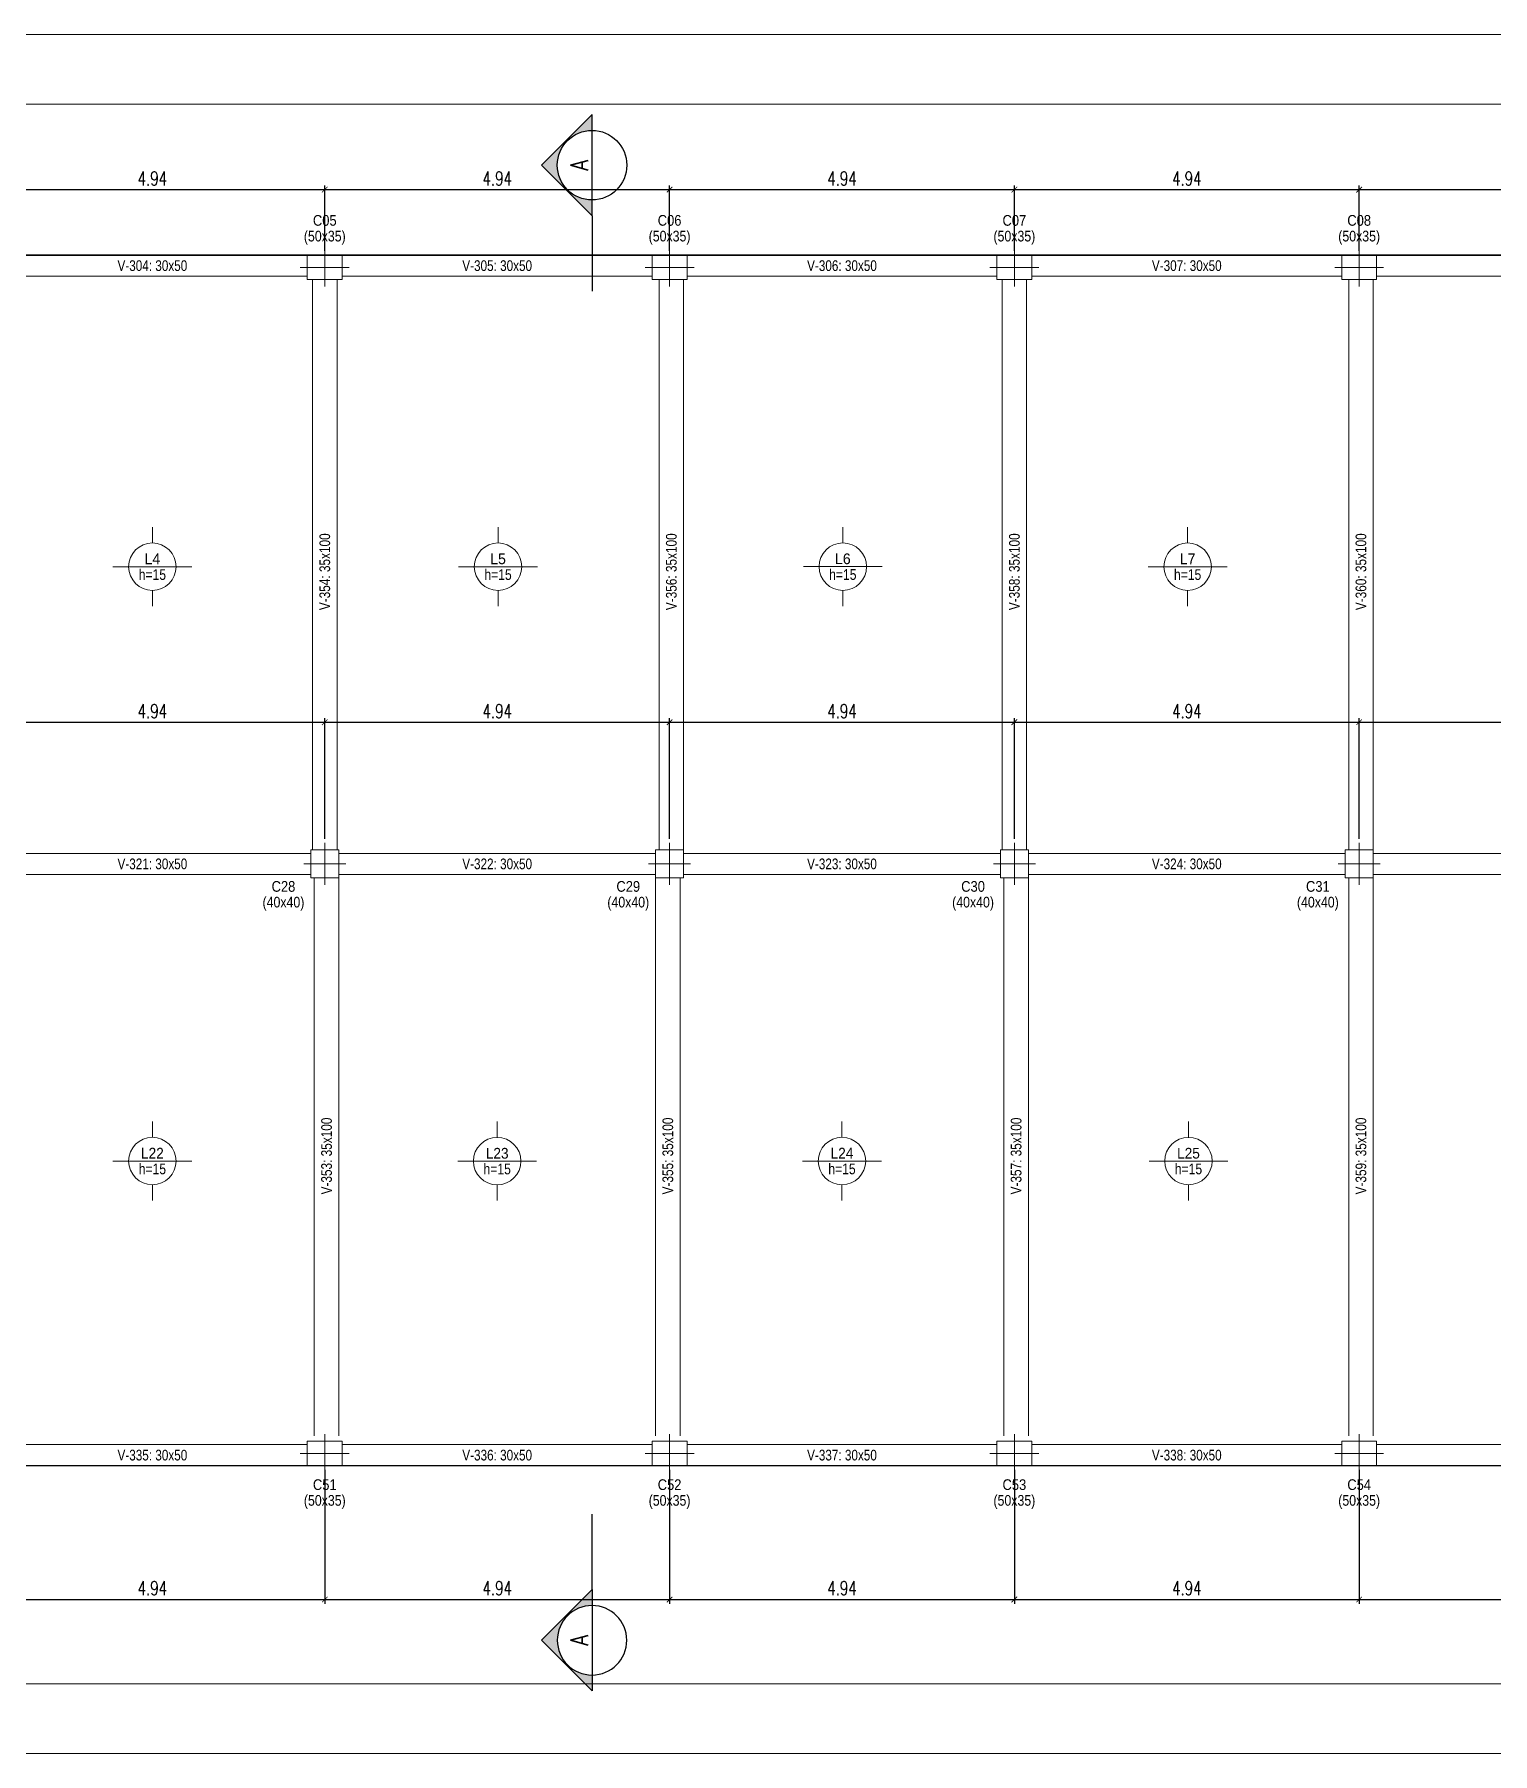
# Model space of a CAD drawing. Header units: millimetres. Extents: x 3 to 479, y -191 to 120.
# Drawn here: x 25.01 to 45.88, y 89.4 to 114 of the extents above; entities that cross this region are included whole.
import ezdxf
from ezdxf.enums import TextEntityAlignment as Align

# ---------------------------------------------------------------- set-up
doc = ezdxf.new("R2010")
doc.units = ezdxf.units.MM
doc.linetypes.add('DASHED2', pattern=[0.375, 0.25, -0.125])
for name, color, linetype, lineweight in [('COLUMNA_DIM', 4, 'Continuous', 9), ('COLUMNA_REF', 3, 'Continuous', 9), ('COLUMNAS_EJES', 1, 'Continuous', 9), ('PA_NUM_ALTURA', 7, 'Continuous', 9), ('PILAR_HORMIGON', 2, 'Continuous', 0), ('RECUAD_LIMITES', 2, 'Continuous', 0), ('RECUAD_MARCO', 1, 'Continuous', 20), ('SILUETAS', 6, 'Continuous', 5), ('VIG_CARAS', 5, 'Continuous', 0), ('VIG_DIM_VIGAS', 3, 'Continuous', 9)]:
    doc.layers.add(name, color=color, linetype=linetype, lineweight=lineweight)
doc.layers.add('DN-100-TITULOS 02', color=2, linetype='Continuous')
doc.styles.add('COTAS', font='romans.shx', dxfattribs={"width": 0.7})
doc.styles.add('CYPETXT_romans', font='arial.ttf', dxfattribs={"height": 0.2})
doc.styles.add('ROMANS', font='romans.shx', dxfattribs={"width": 0.8})
doc.dimstyles.new('COTA 100', dxfattribs={"dimscale": 200, "dimtxt": 0.001, "dimasz": 0.0004, "dimexe": 0.0003, "dimexo": 0.0003, "dimgap": 0.0003, "dimtad": 1, "dimzin": 4, "dimdsep": 46, "dimtxsty": 'COTAS', "dimblk": 'ARCHTICK', "dimcen": -0.02, "dimdle": 0.0003, "dimclrd": 256, "dimclre": 256, "dimclrt": 2, "dimadec": 0, "dimazin": 0, "dimtfac": 1, "dimtix": 1, "dimtmove": 2, "dimatfit": 3, "dimldrblk": 'ORIGIN', "dimfxl": 1, "dimtolj": 1, "dimtzin": 0, "dimarcsym": 0})

# ---------------------------------------------------------------- blocks, each defined once
blk = doc.blocks.new('Ejes de la columna')
at = {"layer": 'COLUMNAS_EJES'}
for p, q in [((0, -0.5), (0, 0.5)), ((-0.5, 0), (0.5, 0))]:
    blk.add_line(p, q, dxfattribs=at)
blk = doc.blocks.new('_ArchTick')
at = {"color": 0, "const_width": 0.15}
blk.add_lwpolyline([(-0.5, -0.5), (0.5, 0.5)], dxfattribs=at)
blk = doc.blocks.new('*D13')
at = {"lineweight": -2, "transparency": 16777216}
for p, q in [((24.167, 111.776), (29.222, 111.776)), ((24.227, 110.898), (24.227, 111.836)), ((29.162, 110.898), (29.162, 111.836))]:
    blk.add_line(p, q, dxfattribs=at)
at = {"layer": 'Defpoints', "color": 0, "transparency": 16777216}
for p in [(29.162, 111.776), (24.227, 110.838), (29.162, 110.838)]:
    blk.add_point(p, dxfattribs=at)
at = {"lineweight": -2, "transparency": 16777216, "xscale": 0.08, "yscale": 0.08, "zscale": 0.08, "rotation": 180}
blk.add_blockref('_ArchTick', (24.227, 111.776), dxfattribs=at)
at = {"lineweight": -2, "transparency": 16777216, "xscale": 0.08, "yscale": 0.08, "zscale": 0.08}
blk.add_blockref('_ArchTick', (29.162, 111.776), dxfattribs=at)
at = {"color": 2, "transparency": 16777216, "insert": (26.695, 111.936), "char_height": 0.2, "attachment_point": 5, "style": 'COTAS'}
blk.add_mtext('\\A1;4.94', dxfattribs=at)
blk = doc.blocks.new('_Origin')
at = {"color": 0, "linetype": 'ByBlock', "lineweight": -2}
blk.add_line((0, 0), (-1, 0), dxfattribs=at)
blk.add_circle((0, 0), 0.5, dxfattribs=at)
blk = doc.blocks.new('*D14')
at = {"lineweight": -2, "transparency": 16777216}
for p, q in [((29.102, 111.776), (34.157, 111.776)), ((29.162, 110.898), (29.162, 111.836)), ((34.097, 110.898), (34.097, 111.836))]:
    blk.add_line(p, q, dxfattribs=at)
at = {"layer": 'Defpoints', "color": 0, "transparency": 16777216}
for p in [(34.097, 111.776), (29.162, 110.838), (34.097, 110.838)]:
    blk.add_point(p, dxfattribs=at)
at = {"lineweight": -2, "transparency": 16777216, "xscale": 0.08, "yscale": 0.08, "zscale": 0.08, "rotation": 180}
blk.add_blockref('_ArchTick', (29.162, 111.776), dxfattribs=at)
at = {"lineweight": -2, "transparency": 16777216, "xscale": 0.08, "yscale": 0.08, "zscale": 0.08}
blk.add_blockref('_ArchTick', (34.097, 111.776), dxfattribs=at)
at = {"color": 2, "transparency": 16777216, "insert": (31.63, 111.936), "char_height": 0.2, "attachment_point": 5, "style": 'COTAS'}
blk.add_mtext('\\A1;4.94', dxfattribs=at)
blk = doc.blocks.new('*D15')
at = {"lineweight": -2, "transparency": 16777216}
for p, q in [((34.037, 111.776), (39.092, 111.776)), ((34.097, 110.898), (34.097, 111.836)), ((39.032, 110.898), (39.032, 111.836))]:
    blk.add_line(p, q, dxfattribs=at)
at = {"layer": 'Defpoints', "color": 0, "transparency": 16777216}
for p in [(39.032, 111.776), (34.097, 110.838), (39.032, 110.838)]:
    blk.add_point(p, dxfattribs=at)
at = {"lineweight": -2, "transparency": 16777216, "xscale": 0.08, "yscale": 0.08, "zscale": 0.08, "rotation": 180}
blk.add_blockref('_ArchTick', (34.097, 111.776), dxfattribs=at)
at = {"lineweight": -2, "transparency": 16777216, "xscale": 0.08, "yscale": 0.08, "zscale": 0.08}
blk.add_blockref('_ArchTick', (39.032, 111.776), dxfattribs=at)
at = {"color": 2, "transparency": 16777216, "insert": (36.565, 111.936), "char_height": 0.2, "attachment_point": 5, "style": 'COTAS'}
blk.add_mtext('\\A1;4.94', dxfattribs=at)
blk = doc.blocks.new('*D16')
at = {"lineweight": -2, "transparency": 16777216}
for p, q in [((38.972, 111.776), (44.027, 111.776)), ((39.032, 110.898), (39.032, 111.836)), ((43.967, 110.898), (43.967, 111.836))]:
    blk.add_line(p, q, dxfattribs=at)
at = {"layer": 'Defpoints', "color": 0, "transparency": 16777216}
for p in [(43.967, 111.776), (39.032, 110.838), (43.967, 110.838)]:
    blk.add_point(p, dxfattribs=at)
at = {"lineweight": -2, "transparency": 16777216, "xscale": 0.08, "yscale": 0.08, "zscale": 0.08, "rotation": 180}
blk.add_blockref('_ArchTick', (39.032, 111.776), dxfattribs=at)
at = {"lineweight": -2, "transparency": 16777216, "xscale": 0.08, "yscale": 0.08, "zscale": 0.08}
blk.add_blockref('_ArchTick', (43.967, 111.776), dxfattribs=at)
at = {"color": 2, "transparency": 16777216, "insert": (41.5, 111.936), "char_height": 0.2, "attachment_point": 5, "style": 'COTAS'}
blk.add_mtext('\\A1;4.94', dxfattribs=at)
blk = doc.blocks.new('*D17')
at = {"lineweight": -2, "transparency": 16777216}
for p, q in [((43.907, 111.776), (48.962, 111.776)), ((43.967, 110.898), (43.967, 111.836)), ((48.902, 110.898), (48.902, 111.836))]:
    blk.add_line(p, q, dxfattribs=at)
at = {"layer": 'Defpoints', "color": 0, "transparency": 16777216}
for p in [(48.902, 111.776), (43.967, 110.838), (48.902, 110.838)]:
    blk.add_point(p, dxfattribs=at)
at = {"lineweight": -2, "transparency": 16777216, "xscale": 0.08, "yscale": 0.08, "zscale": 0.08, "rotation": 180}
blk.add_blockref('_ArchTick', (43.967, 111.776), dxfattribs=at)
at = {"lineweight": -2, "transparency": 16777216, "xscale": 0.08, "yscale": 0.08, "zscale": 0.08}
blk.add_blockref('_ArchTick', (48.902, 111.776), dxfattribs=at)
at = {"color": 2, "transparency": 16777216, "insert": (46.435, 111.936), "char_height": 0.2, "attachment_point": 5, "style": 'COTAS'}
blk.add_mtext('\\A1;4.94', dxfattribs=at)
blk = doc.blocks.new('*D23')
at = {"lineweight": -2, "transparency": 16777216}
for p, q in [((24.167, 104.155), (29.222, 104.155)), ((24.227, 102.488), (24.227, 104.215)), ((29.162, 102.488), (29.162, 104.215))]:
    blk.add_line(p, q, dxfattribs=at)
at = {"layer": 'Defpoints', "color": 0, "transparency": 16777216}
for p in [(29.162, 104.155), (24.227, 102.428), (29.162, 102.428)]:
    blk.add_point(p, dxfattribs=at)
at = {"lineweight": -2, "transparency": 16777216, "xscale": 0.08, "yscale": 0.08, "zscale": 0.08, "rotation": 180}
blk.add_blockref('_ArchTick', (24.227, 104.155), dxfattribs=at)
at = {"lineweight": -2, "transparency": 16777216, "xscale": 0.08, "yscale": 0.08, "zscale": 0.08}
blk.add_blockref('_ArchTick', (29.162, 104.155), dxfattribs=at)
at = {"color": 2, "transparency": 16777216, "insert": (26.695, 104.315), "char_height": 0.2, "attachment_point": 5, "style": 'COTAS'}
blk.add_mtext('\\A1;4.94', dxfattribs=at)
blk = doc.blocks.new('*D24')
at = {"lineweight": -2, "transparency": 16777216}
for p, q in [((29.102, 104.155), (34.157, 104.155)), ((29.162, 102.488), (29.162, 104.215)), ((34.097, 102.488), (34.097, 104.215))]:
    blk.add_line(p, q, dxfattribs=at)
at = {"layer": 'Defpoints', "color": 0, "transparency": 16777216}
for p in [(34.097, 104.155), (29.162, 102.428), (34.097, 102.428)]:
    blk.add_point(p, dxfattribs=at)
at = {"lineweight": -2, "transparency": 16777216, "xscale": 0.08, "yscale": 0.08, "zscale": 0.08, "rotation": 180}
blk.add_blockref('_ArchTick', (29.162, 104.155), dxfattribs=at)
at = {"lineweight": -2, "transparency": 16777216, "xscale": 0.08, "yscale": 0.08, "zscale": 0.08}
blk.add_blockref('_ArchTick', (34.097, 104.155), dxfattribs=at)
at = {"color": 2, "transparency": 16777216, "insert": (31.63, 104.315), "char_height": 0.2, "attachment_point": 5, "style": 'COTAS'}
blk.add_mtext('\\A1;4.94', dxfattribs=at)
blk = doc.blocks.new('*D25')
at = {"lineweight": -2, "transparency": 16777216}
for p, q in [((34.037, 104.155), (39.092, 104.155)), ((34.097, 102.488), (34.097, 104.215)), ((39.032, 102.488), (39.032, 104.215))]:
    blk.add_line(p, q, dxfattribs=at)
at = {"layer": 'Defpoints', "color": 0, "transparency": 16777216}
for p in [(39.032, 104.155), (34.097, 102.428), (39.032, 102.428)]:
    blk.add_point(p, dxfattribs=at)
at = {"lineweight": -2, "transparency": 16777216, "xscale": 0.08, "yscale": 0.08, "zscale": 0.08, "rotation": 180}
blk.add_blockref('_ArchTick', (34.097, 104.155), dxfattribs=at)
at = {"lineweight": -2, "transparency": 16777216, "xscale": 0.08, "yscale": 0.08, "zscale": 0.08}
blk.add_blockref('_ArchTick', (39.032, 104.155), dxfattribs=at)
at = {"color": 2, "transparency": 16777216, "insert": (36.565, 104.315), "char_height": 0.2, "attachment_point": 5, "style": 'COTAS'}
blk.add_mtext('\\A1;4.94', dxfattribs=at)
blk = doc.blocks.new('*D26')
at = {"lineweight": -2, "transparency": 16777216}
for p, q in [((38.972, 104.155), (44.027, 104.155)), ((39.032, 102.488), (39.032, 104.215)), ((43.967, 102.488), (43.967, 104.215))]:
    blk.add_line(p, q, dxfattribs=at)
at = {"layer": 'Defpoints', "color": 0, "transparency": 16777216}
for p in [(43.967, 104.155), (39.032, 102.428), (43.967, 102.428)]:
    blk.add_point(p, dxfattribs=at)
at = {"lineweight": -2, "transparency": 16777216, "xscale": 0.08, "yscale": 0.08, "zscale": 0.08, "rotation": 180}
blk.add_blockref('_ArchTick', (39.032, 104.155), dxfattribs=at)
at = {"lineweight": -2, "transparency": 16777216, "xscale": 0.08, "yscale": 0.08, "zscale": 0.08}
blk.add_blockref('_ArchTick', (43.967, 104.155), dxfattribs=at)
at = {"color": 2, "transparency": 16777216, "insert": (41.5, 104.315), "char_height": 0.2, "attachment_point": 5, "style": 'COTAS'}
blk.add_mtext('\\A1;4.94', dxfattribs=at)
blk = doc.blocks.new('*D27')
at = {"lineweight": -2, "transparency": 16777216}
for p, q in [((43.907, 104.155), (48.962, 104.155)), ((43.967, 102.488), (43.967, 104.215)), ((48.902, 102.363), (48.902, 104.215))]:
    blk.add_line(p, q, dxfattribs=at)
at = {"layer": 'Defpoints', "color": 0, "transparency": 16777216}
for p in [(48.902, 104.155), (43.967, 102.428), (48.902, 102.303)]:
    blk.add_point(p, dxfattribs=at)
at = {"lineweight": -2, "transparency": 16777216, "xscale": 0.08, "yscale": 0.08, "zscale": 0.08, "rotation": 180}
blk.add_blockref('_ArchTick', (43.967, 104.155), dxfattribs=at)
at = {"lineweight": -2, "transparency": 16777216, "xscale": 0.08, "yscale": 0.08, "zscale": 0.08}
blk.add_blockref('_ArchTick', (48.902, 104.155), dxfattribs=at)
at = {"color": 2, "transparency": 16777216, "insert": (46.435, 104.315), "char_height": 0.2, "attachment_point": 5, "style": 'COTAS'}
blk.add_mtext('\\A1;4.94', dxfattribs=at)
blk = doc.blocks.new('*D40')
at = {"lineweight": -2, "transparency": 16777216}
for p, q in [((24.227, 93.458), (24.227, 91.542)), ((29.162, 93.458), (29.162, 91.542)), ((24.167, 91.602), (29.222, 91.602))]:
    blk.add_line(p, q, dxfattribs=at)
at = {"layer": 'Defpoints', "color": 0, "transparency": 16777216}
for p in [(24.227, 93.518), (29.162, 93.518), (29.162, 91.602)]:
    blk.add_point(p, dxfattribs=at)
at = {"lineweight": -2, "transparency": 16777216, "xscale": 0.08, "yscale": 0.08, "zscale": 0.08, "rotation": 180}
blk.add_blockref('_ArchTick', (24.227, 91.602), dxfattribs=at)
at = {"lineweight": -2, "transparency": 16777216, "xscale": 0.08, "yscale": 0.08, "zscale": 0.08}
blk.add_blockref('_ArchTick', (29.162, 91.602), dxfattribs=at)
at = {"color": 2, "transparency": 16777216, "insert": (26.695, 91.762), "char_height": 0.2, "attachment_point": 5, "style": 'COTAS'}
blk.add_mtext('\\A1;4.94', dxfattribs=at)
blk = doc.blocks.new('*D41')
at = {"lineweight": -2, "transparency": 16777216}
for p, q in [((29.162, 93.458), (29.162, 91.542)), ((34.097, 93.458), (34.097, 91.542)), ((29.102, 91.602), (34.157, 91.602))]:
    blk.add_line(p, q, dxfattribs=at)
at = {"layer": 'Defpoints', "color": 0, "transparency": 16777216}
for p in [(29.162, 93.518), (34.097, 93.518), (34.097, 91.602)]:
    blk.add_point(p, dxfattribs=at)
at = {"lineweight": -2, "transparency": 16777216, "xscale": 0.08, "yscale": 0.08, "zscale": 0.08, "rotation": 180}
blk.add_blockref('_ArchTick', (29.162, 91.602), dxfattribs=at)
at = {"lineweight": -2, "transparency": 16777216, "xscale": 0.08, "yscale": 0.08, "zscale": 0.08}
blk.add_blockref('_ArchTick', (34.097, 91.602), dxfattribs=at)
at = {"color": 2, "transparency": 16777216, "insert": (31.63, 91.762), "char_height": 0.2, "attachment_point": 5, "style": 'COTAS'}
blk.add_mtext('\\A1;4.94', dxfattribs=at)
blk = doc.blocks.new('*D42')
at = {"lineweight": -2, "transparency": 16777216}
for p, q in [((34.097, 93.458), (34.097, 91.542)), ((39.032, 93.458), (39.032, 91.542)), ((34.037, 91.602), (39.092, 91.602))]:
    blk.add_line(p, q, dxfattribs=at)
at = {"layer": 'Defpoints', "color": 0, "transparency": 16777216}
for p in [(34.097, 93.518), (39.032, 93.518), (39.032, 91.602)]:
    blk.add_point(p, dxfattribs=at)
at = {"lineweight": -2, "transparency": 16777216, "xscale": 0.08, "yscale": 0.08, "zscale": 0.08, "rotation": 180}
blk.add_blockref('_ArchTick', (34.097, 91.602), dxfattribs=at)
at = {"lineweight": -2, "transparency": 16777216, "xscale": 0.08, "yscale": 0.08, "zscale": 0.08}
blk.add_blockref('_ArchTick', (39.032, 91.602), dxfattribs=at)
at = {"color": 2, "transparency": 16777216, "insert": (36.565, 91.762), "char_height": 0.2, "attachment_point": 5, "style": 'COTAS'}
blk.add_mtext('\\A1;4.94', dxfattribs=at)
blk = doc.blocks.new('*D43')
at = {"lineweight": -2, "transparency": 16777216}
for p, q in [((39.032, 93.458), (39.032, 91.542)), ((43.967, 93.458), (43.967, 91.542)), ((38.972, 91.602), (44.027, 91.602))]:
    blk.add_line(p, q, dxfattribs=at)
at = {"layer": 'Defpoints', "color": 0, "transparency": 16777216}
for p in [(39.032, 93.518), (43.967, 93.518), (43.967, 91.602)]:
    blk.add_point(p, dxfattribs=at)
at = {"lineweight": -2, "transparency": 16777216, "xscale": 0.08, "yscale": 0.08, "zscale": 0.08, "rotation": 180}
blk.add_blockref('_ArchTick', (39.032, 91.602), dxfattribs=at)
at = {"lineweight": -2, "transparency": 16777216, "xscale": 0.08, "yscale": 0.08, "zscale": 0.08}
blk.add_blockref('_ArchTick', (43.967, 91.602), dxfattribs=at)
at = {"color": 2, "transparency": 16777216, "insert": (41.5, 91.762), "char_height": 0.2, "attachment_point": 5, "style": 'COTAS'}
blk.add_mtext('\\A1;4.94', dxfattribs=at)
blk = doc.blocks.new('*D44')
at = {"lineweight": -2, "transparency": 16777216}
for p, q in [((43.967, 93.458), (43.967, 91.542)), ((48.902, 93.458), (48.902, 91.542)), ((43.907, 91.602), (48.962, 91.602))]:
    blk.add_line(p, q, dxfattribs=at)
at = {"layer": 'Defpoints', "color": 0, "transparency": 16777216}
for p in [(43.967, 93.518), (48.902, 93.518), (48.902, 91.602)]:
    blk.add_point(p, dxfattribs=at)
at = {"lineweight": -2, "transparency": 16777216, "xscale": 0.08, "yscale": 0.08, "zscale": 0.08, "rotation": 180}
blk.add_blockref('_ArchTick', (43.967, 91.602), dxfattribs=at)
at = {"lineweight": -2, "transparency": 16777216, "xscale": 0.08, "yscale": 0.08, "zscale": 0.08}
blk.add_blockref('_ArchTick', (48.902, 91.602), dxfattribs=at)
at = {"color": 2, "transparency": 16777216, "insert": (46.435, 91.762), "char_height": 0.2, "attachment_point": 5, "style": 'COTAS'}
blk.add_mtext('\\A1;4.94', dxfattribs=at)
blk = doc.blocks.new('DEN CORTE')
blk.add_hatch(color=256).paths.add_polyline_path([(1.729, 0), (1.9, 0), (1.355, 0.545), (0.81, 0), (0.98, 0, -1)])
for p, q in [((0.81, 0), (1.355, 0.545)), ((1.9, 0), (1.355, 0.545)), ((0.81, 0), (0, 0)), ((0.81, 0), (1.9, 0))]:
    blk.add_line(p, q)
blk.add_circle((1.355, 0), 0.374)
at = {"style": 'ROMANS', "width": 0.8}
for tag, p in [('NUMEROCORTE', (1.355, 0.043)), ('LAMINA', (1.355, -0.233))]:
    blk.add_attdef(tag, text='', height=0.19, dxfattribs=at).set_placement(p, align=Align.CENTER)

msp = doc.modelspace()

# ---------------------------------------------------------------- linework, layer by layer
at = {"layer": 'PA_NUM_ALTURA'}
for p, q in [((26.69457, 106.71986), (26.69457, 106.94486)), ((31.64174, 106.71954), (31.64174, 106.94454)), ((36.57674, 106.72018), (36.57674, 106.94518)), ((41.51174, 106.71954), (41.51174, 106.94454)), ((26.13006, 106.38035), (27.25908, 106.38035)), ((31.07723, 106.38003), (32.20625, 106.38003)), ((36.01223, 106.38067), (37.14125, 106.38067)), ((40.94723, 106.38003), (42.07625, 106.38003)), ((26.69457, 105.81584), (26.69457, 106.04084)), ((31.64174, 105.81552), (31.64174, 106.04052)), ((36.57674, 105.81616), (36.57674, 106.04116)), ((41.51174, 105.81552), (41.51174, 106.04052)), ((26.69457, 98.21556), (26.69457, 98.44056)), ((31.62957, 98.21428), (31.62957, 98.43928)), ((36.56457, 98.21556), (36.56457, 98.44056)), ((41.52391, 98.21493), (41.52391, 98.43993)), ((26.13006, 97.87604), (27.25908, 97.87604)), ((31.06506, 97.87477), (32.19408, 97.87477)), ((36.00006, 97.87604), (37.12908, 97.87604)), ((40.95939, 97.87541), (42.08842, 97.87541)), ((26.69457, 97.31153), (26.69457, 97.53653)), ((31.62957, 97.31026), (31.62957, 97.53526)), ((36.56457, 97.31153), (36.56457, 97.53653)), ((41.52391, 97.3109), (41.52391, 97.5359))]:
    msp.add_line(p, q, dxfattribs=at)
for centre in [(26.69457, 106.38035), (31.64174, 106.38003), (36.57674, 106.38067), (41.51174, 106.38003), (26.69457, 97.87604), (31.62957, 97.87477), (36.56457, 97.87604), (41.52391, 97.87541)]:
    msp.add_circle(centre, 0.33951, dxfattribs=at)
at = {"layer": 'PILAR_HORMIGON'}
for points in [[(28.91207, 110.48788), (29.41207, 110.48788), (29.41207, 110.83788), (28.91207, 110.83788), (28.91207, 110.48788)], [(33.84707, 110.48788), (34.34707, 110.48788), (34.34707, 110.83788), (33.84707, 110.83788), (33.84707, 110.48788)], [(38.78207, 110.48788), (39.28207, 110.48788), (39.28207, 110.83788), (38.78207, 110.83788), (38.78207, 110.48788)], [(43.71707, 110.48788), (44.21707, 110.48788), (44.21707, 110.83788), (43.71707, 110.83788), (43.71707, 110.48788)], [(28.96207, 101.92788), (29.36207, 101.92788), (29.36207, 102.32788), (28.96207, 102.32788), (28.96207, 101.92788)], [(33.89707, 101.92788), (34.29707, 101.92788), (34.29707, 102.32788), (33.89707, 102.32788), (33.89707, 101.92788)], [(38.83207, 101.92788), (39.23207, 101.92788), (39.23207, 102.32788), (38.83207, 102.32788), (38.83207, 101.92788)], [(43.76707, 101.92788), (44.16707, 101.92788), (44.16707, 102.32788), (43.76707, 102.32788), (43.76707, 101.92788)], [(28.91207, 93.51788), (29.41207, 93.51788), (29.41207, 93.86788), (28.91207, 93.86788), (28.91207, 93.51788)], [(33.84707, 93.51788), (34.34707, 93.51788), (34.34707, 93.86788), (33.84707, 93.86788), (33.84707, 93.51788)], [(38.78207, 93.51788), (39.28207, 93.51788), (39.28207, 93.86788), (38.78207, 93.86788), (38.78207, 93.51788)], [(43.71707, 93.51788), (44.21707, 93.51788), (44.21707, 93.86788), (43.71707, 93.86788), (43.71707, 93.51788)]]:
    msp.add_lwpolyline(points, close=True, dxfattribs=at)
at = {"layer": 'RECUAD_LIMITES'}
msp.add_lwpolyline([(3.03074, 89.39684), (86.93074, 89.39684), (86.93074, 113.99684), (3.03074, 113.99684), (3.03074, 89.39684)], close=True, dxfattribs=at)
at = {"layer": 'RECUAD_MARCO'}
msp.add_lwpolyline([(5.53074, 90.39684), (85.93074, 90.39684), (85.93074, 112.99684), (5.53074, 112.99684), (5.53074, 90.39684)], close=True, dxfattribs=at)
at = {"layer": 'SILUETAS', "color": 1, "linetype": 'DASHED2', "const_width": 0.02}
msp.add_lwpolyline([(9.27392, 110.83788), (8.64551, 96.51788), (11.5151, 93.51788), (66.00214, 93.51788), (66.00214, 110.83788), (9.27392, 110.83788)], dxfattribs=at)
at = {"layer": 'VIG_CARAS'}
for p, q in [((24.22707, 110.83788), (29.16207, 110.83788)), ((29.16207, 110.83788), (34.09707, 110.83788)), ((34.09707, 110.83788), (39.03207, 110.83788)), ((39.03207, 110.83788), (43.96707, 110.83788)), ((43.96707, 110.83788), (48.90207, 110.83788)), ((24.47707, 110.53788), (28.91207, 110.53788)), ((28.98707, 110.48788), (28.98707, 102.32788)), ((29.33707, 110.48788), (29.33707, 102.32788)), ((29.41207, 110.53788), (33.84707, 110.53788)), ((33.94707, 110.48788), (33.94707, 102.32788)), ((34.29707, 110.48788), (34.29707, 102.32788)), ((34.34707, 110.53788), (38.78207, 110.53788)), ((38.85707, 110.48788), (38.85707, 102.32788)), ((39.20707, 110.48788), (39.20707, 102.32788)), ((39.28207, 110.53788), (43.71707, 110.53788)), ((43.81707, 110.48788), (43.81707, 102.32788)), ((44.16707, 110.48788), (44.16707, 102.32788)), ((44.21707, 110.53788), (48.65207, 110.53788)), ((24.42707, 102.27788), (28.96207, 102.27788)), ((29.36207, 102.27788), (33.89707, 102.27788)), ((34.29707, 102.27788), (38.83207, 102.27788)), ((39.23207, 102.27788), (43.76707, 102.27788)), ((44.16707, 102.27788), (48.75207, 102.27788)), ((24.42707, 101.97788), (28.96207, 101.97788)), ((29.01207, 101.92788), (29.01207, 93.94288)), ((29.36207, 101.97788), (33.89707, 101.97788)), ((29.36207, 101.92788), (29.36207, 93.94288)), ((33.89707, 101.92788), (33.89707, 93.94288)), ((34.24707, 101.92788), (34.24707, 93.94288)), ((34.29707, 101.97788), (38.83207, 101.97788)), ((38.88207, 101.92788), (38.88207, 93.94288)), ((39.23207, 101.97788), (43.76707, 101.97788)), ((39.23207, 101.92788), (39.23207, 93.94288)), ((43.81707, 101.92788), (43.81707, 93.94288)), ((44.16707, 101.97788), (48.75207, 101.97788)), ((44.16707, 101.92788), (44.16707, 93.94288)), ((24.47707, 93.81788), (28.91207, 93.81788)), ((29.41207, 93.81788), (33.84707, 93.81788)), ((34.34707, 93.81788), (38.78207, 93.81788)), ((39.28207, 93.81788), (43.71707, 93.81788)), ((44.21707, 93.81788), (48.65207, 93.81788)), ((24.22707, 93.51788), (29.16207, 93.51788)), ((29.16207, 93.51788), (34.09707, 93.51788)), ((34.09707, 93.51788), (39.03207, 93.51788)), ((39.03207, 93.51788), (43.96707, 93.51788)), ((43.96707, 93.51788), (48.90207, 93.51788))]:
    msp.add_line(p, q, dxfattribs=at)

# ---------------------------------------------------------------- block references
at = {"layer": 'COLUMNAS_EJES'}
for p, xscale, yscale in [((29.16207, 110.66288), 0.7, 0.55), ((34.09707, 110.66288), 0.7, 0.55), ((39.03207, 110.66288), 0.7, 0.55), ((43.96707, 110.66288), 0.7, 0.55), ((29.16207, 102.12788), 0.6000000000000001, 0.6000000000000001), ((34.09707, 102.12788), 0.6000000000000001, 0.6000000000000001), ((39.03207, 102.12788), 0.6000000000000001, 0.6000000000000001), ((43.96707, 102.12788), 0.6000000000000001, 0.6000000000000001), ((29.16207, 93.69288), 0.7, 0.55), ((34.09707, 93.69288), 0.7, 0.55), ((39.03207, 93.69288), 0.7, 0.55), ((43.96707, 93.69288), 0.7, 0.55)]:
    msp.add_blockref('Ejes de la columna', p, dxfattribs=dict(at, xscale=xscale, yscale=yscale))
at = {"layer": 'DN-100-TITULOS 02', "xscale": 1.329999999999984, "yscale": 1.329999999999984, "zscale": 1.329999999999984, "rotation": 90}
msp.add_blockref('DEN CORTE', (32.98763, 110.32317), dxfattribs=at).add_auto_attribs({'NUMEROCORTE': 'A'})
at = {"layer": 'DN-100-TITULOS 02'}
ref = msp.add_blockref('DEN CORTE', (32.98763, 92.82083), dxfattribs=dict(at, xscale=-1.329999999999984, yscale=1.329999999999984, zscale=1.329999999999984, rotation=90))
ref.add_attrib('NUMEROCORTE', 'A', dxfattribs={"layer": '0', "height": 0.2527, "rotation": 90, "style": 'ROMANS', "text_generation_flag": 2, "width": 0.8}).set_placement((32.92979, 91.01891), align=Align.CENTER)

# ---------------------------------------------------------------- texts
at = {"layer": 'COLUMNA_DIM', "style": 'CYPETXT_romans', "width": 0.824404}
for s, p in [('(50x35)', (29.16207, 111.11038)), ('(50x35)', (34.09707, 111.11038)), ('(50x35)', (39.03207, 111.11038)), ('(50x35)', (43.96707, 111.11038)), ('(40x40)', (28.5707, 101.58038)), ('(40x40)', (33.5057, 101.58038)), ('(40x40)', (38.4407, 101.58038)), ('(40x40)', (43.3757, 101.58038)), ('(50x35)', (29.16207, 93.02038)), ('(50x35)', (34.09707, 93.02038)), ('(50x35)', (39.03207, 93.02038)), ('(50x35)', (43.96707, 93.02038))]:
    msp.add_text(s, height=0.153333, dxfattribs=at).set_placement(p, align=Align.MIDDLE_CENTER)
at = {"layer": 'COLUMNA_REF', "style": 'CYPETXT_romans', "width": 0.864}
for s, p in [('C05', (29.16207, 111.33538)), ('C06', (34.09707, 111.33538)), ('C07', (39.03207, 111.33538)), ('C08', (43.96707, 111.33538)), ('C28', (28.5707, 101.80538)), ('C29', (33.5057, 101.80538)), ('C30', (38.4407, 101.80538)), ('C31', (43.3757, 101.80538)), ('C51', (29.16207, 93.24538)), ('C52', (34.09707, 93.24538)), ('C53', (39.03207, 93.24538)), ('C54', (43.96707, 93.24538))]:
    msp.add_text(s, height=0.153333, dxfattribs=at).set_placement(p, align=Align.MIDDLE_CENTER)
at = {"layer": 'PA_NUM_ALTURA', "style": 'CYPETXT_romans'}
for s, width, p in [('L4', 0.945615, (26.69457, 106.49285)), ('L5', 0.945615, (31.64174, 106.49253)), ('L6', 0.945615, (36.57674, 106.49317)), ('L7', 0.945615, (41.51174, 106.49253)), ('h=15', 0.811428, (26.69457, 106.26785)), ('h=15', 0.811428, (31.64174, 106.26753)), ('h=15', 0.811428, (36.57674, 106.26817)), ('h=15', 0.811428, (41.51174, 106.26753)), ('L22', 0.912705, (26.69457, 97.98854)), ('L23', 0.912705, (31.62957, 97.98727)), ('L24', 0.912705, (36.56457, 97.98854)), ('L25', 0.912705, (41.52391, 97.98791)), ('h=15', 0.811428, (26.69457, 97.76354)), ('h=15', 0.811428, (31.62957, 97.76227)), ('h=15', 0.811428, (36.56457, 97.76354)), ('h=15', 0.811428, (41.52391, 97.76291))]:
    msp.add_text(s, height=0.153333, dxfattribs=dict(at, width=width)).set_placement(p, align=Align.MIDDLE_CENTER)
at = {"layer": 'VIG_DIM_VIGAS', "style": 'CYPETXT_romans', "width": 0.783571}
for s, p in [('V-304: 30x50', (26.69457, 110.68788)), ('V-305: 30x50', (31.62957, 110.68788)), ('V-306: 30x50', (36.56457, 110.68788)), ('V-307: 30x50', (41.49957, 110.68788)), ('V-321: 30x50', (26.69457, 102.12788)), ('V-322: 30x50', (31.62957, 102.12788)), ('V-323: 30x50', (36.56457, 102.12788)), ('V-324: 30x50', (41.49957, 102.12788)), ('V-335: 30x50', (26.69457, 93.66788)), ('V-336: 30x50', (31.62957, 93.66788)), ('V-337: 30x50', (36.56457, 93.66788)), ('V-338: 30x50', (41.49957, 93.66788))]:
    msp.add_text(s, height=0.1533333, dxfattribs=at).set_placement(p, align=Align.MIDDLE_CENTER)
at = {"layer": 'VIG_DIM_VIGAS', "style": 'CYPETXT_romans', "width": 0.789102}
for s, p in [('V-354: 35x100', (29.16207, 106.30788)), ('V-356: 35x100', (34.12207, 106.30788)), ('V-358: 35x100', (39.03207, 106.30788)), ('V-360: 35x100', (43.99207, 106.30788)), ('V-353: 35x100', (29.18707, 97.94788)), ('V-355: 35x100', (34.07207, 97.94788)), ('V-357: 35x100', (39.05707, 97.94788)), ('V-359: 35x100', (43.99207, 97.94788))]:
    msp.add_text(s, height=0.1533333, rotation=90, dxfattribs=at).set_placement(p, align=Align.MIDDLE_CENTER)

# ---------------------------------------------------------------- dimensions: what is measured, and where the dimension line sits
for base, p1, p2, picture, middle in [((29.1620719059, 111.7763091857), (24.2270719059, 110.83788189), (29.1620719059, 110.83788189), '*D13', (26.6945719059, 111.9363091857)), ((34.0970719059, 111.7763091857), (29.1620719059, 110.83788189), (34.0970719059, 110.83788189), '*D14', (31.6295719059, 111.9363091857)), ((39.0320719059, 111.7763091857), (34.0970719059, 110.83788189), (39.0320719059, 110.83788189), '*D15', (36.5645719059, 111.9363091857)), ((43.9670719059, 111.7763091857), (39.0320719059, 110.83788189), (43.9670719059, 110.83788189), '*D16', (41.4995719059, 111.9363091857)), ((48.9020719059, 111.7763091857), (43.9670719059, 110.83788189), (48.9020719059, 110.83788189), '*D17', (46.4345719059, 111.9363091857)), ((29.1620719059, 104.1550738013), (24.2270719059, 102.42788189), (29.1620719059, 102.42788189), '*D23', (26.6945719059, 104.3150738013)), ((34.0970719059, 104.1550738013), (29.1620719059, 102.42788189), (34.0970719059, 102.42788189), '*D24', (31.6295719059, 104.3150738013)), ((39.0320719059, 104.1550738013), (34.0970719059, 102.42788189), (39.0320719059, 102.42788189), '*D25', (36.5645719059, 104.3150738013)), ((43.9670719059, 104.1550738013), (39.0320719059, 102.42788189), (43.9670719059, 102.42788189), '*D26', (41.4995719059, 104.3150738013)), ((48.9020719059, 104.1550738013), (43.9670719059, 102.42788189), (48.9020719059, 102.30288189), '*D27', (46.4345719059, 104.3150738013)), ((29.1620719059, 91.6018400801), (24.2270719059, 93.51788189), (29.1620719059, 93.51788189), '*D40', (26.6945719059, 91.7618400801)), ((34.0970719059, 91.6018400801), (29.1620719059, 93.51788189), (34.0970719059, 93.51788189), '*D41', (31.6295719059, 91.7618400801)), ((39.0320719059, 91.6018400801), (34.0970719059, 93.51788189), (39.0320719059, 93.51788189), '*D42', (36.5645719059, 91.7618400801)), ((43.9670719059, 91.6018400801), (39.0320719059, 93.51788189), (43.9670719059, 93.51788189), '*D43', (41.4995719059, 91.7618400801)), ((48.9020719059, 91.6018400801), (43.9670719059, 93.51788189), (48.9020719059, 93.51788189), '*D44', (46.4345719059, 91.7618400801))]:
    dim = msp.add_linear_dim(base=base, p1=p1, p2=p2, dimstyle='COTA 100')
    dim.commit()
    dim.dimension.update_dxf_attribs({"geometry": picture, "text_midpoint": middle})

doc.saveas('drawing.dxf')
